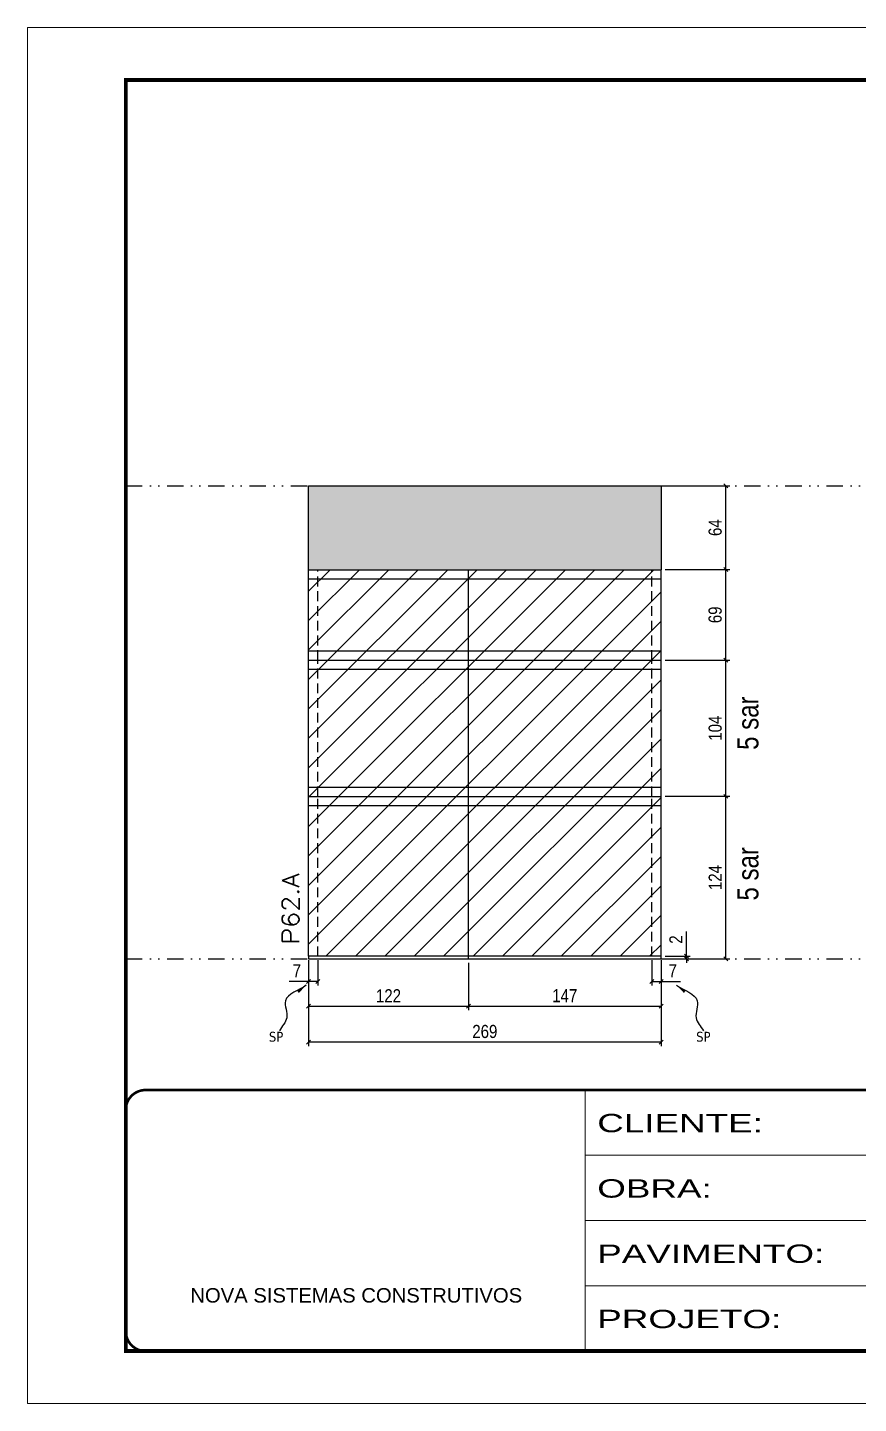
# Model space of a CAD drawing. Extents: x 14400 to 27878, y -21631 to 6985.
# Drawn here: x 19168 to 19803, y -5551 to -4501 of the extents above; entities that cross this region are included whole.
import ezdxf

# ---------------------------------------------------------------- set-up
doc = ezdxf.new("R2010")
doc.units = 0
for name, pattern in [('CONTINUO', [0]), ('DASHED', [0.75, 0.5, -0.25]), ('DIVIDE2', [0.625, 0.25, -0.125, 0, -0.125, 0, -0.125]), ('HIDDEN', [0.375, 0.25, -0.125])]:
    doc.linetypes.add(name, pattern=pattern)
for name, color, linetype in [('COTA', 241, 'Continuous'), ('NOMENCLATURA', 7, 'Continuous'), ('Nível', 160, 'Continuous'), ('Painéis', 200, 'Continuous'), ('SARR_2.2x7', 40, 'Continuous'), ('Sarrafo de Pressão', 42, 'HIDDEN'), ('texto', 7, 'Continuous')]:
    doc.layers.add(name, color=color, linetype=linetype)
for name, color, linetype, lineweight in [('Folhas', 255, 'Continuous', 9), ('Hachura', 251, 'Continuous', 9), ('SARRAFO DE PRESSAO', 251, 'DASHED', 9), ('Texto Seção', 7, 'Continuous', 15)]:
    doc.layers.add(name, color=color, linetype=linetype, lineweight=lineweight)
doc.styles.add('ARIAL', font='arial.ttf')
doc.styles.add('ARIAL_NARROW', font='ARIALN.TTF', dxfattribs={"height": 0.2})
doc.styles.add('COTA TECNICA', font='techl___.ttf', dxfattribs={"height": 10})
doc.styles.add('COTA TECNICA-50', font='techl___.ttf', dxfattribs={"height": 10})
doc.styles.add('REGUA-120', font='ROMANS.shx', dxfattribs={"height": 15})
doc.styles.get("Standard").update_dxf_attribs({"font": 'arial.ttf'})
doc.styles.add('Tecnologia', font='')
doc.styles.get('Tecnologia').set_extended_font_data('Forgotten Futurist')
doc.dimstyles.new('COTA PAINEL-50', dxfattribs={"dimtxt": 10, "dimasz": 3, "dimexe": 3, "dimexo": 3, "dimgap": 3, "dimtad": 1, "dimdec": 1, "dimzin": 12, "dimdsep": 46, "dimtxsty": 'COTA TECNICA-50', "dimblk1": 'OBLIQUE', "dimblk2": 'OBLIQUE', "dimsah": 1, "dimcen": 0.9, "dimclrd": 4, "dimclre": 4, "dimclrt": 240, "dimadec": 1, "dimazin": 3, "dimtfac": 1, "dimtdec": 1, "dimtmove": 0, "dimatfit": 3, "dimfxl": 1, "dimtolj": 1, "dimtzin": 12, "dimarcsym": 0})
doc.dimstyles.new('PAINEL', dxfattribs={"dimtxt": 10, "dimasz": 3, "dimexe": 3, "dimexo": 3, "dimgap": 3, "dimtad": 1, "dimdec": 1, "dimzin": 12, "dimdsep": 46, "dimtxsty": 'COTA TECNICA', "dimblk1": 'OBLIQUE', "dimblk2": 'OBLIQUE', "dimsah": 1, "dimcen": 0.9, "dimclrd": 4, "dimclre": 4, "dimclrt": 240, "dimadec": 1, "dimazin": 3, "dimtfac": 1, "dimtdec": 1, "dimtmove": 0, "dimatfit": 3, "dimfxl": 1, "dimtolj": 1, "dimtzin": 12, "dimarcsym": 0})
doc.dimstyles.get("Standard").update_dxf_attribs({"dimtxt": 0.18, "dimasz": 0.18, "dimexe": 0.18, "dimexo": 0.0625, "dimgap": 0.09, "dimtad": 0, "dimtih": 1, "dimtoh": 1, "dimdec": 4, "dimzin": 0, "dimdsep": 46, "dimtxsty": 'Standard', "dimcen": 0.09, "dimadec": 0, "dimazin": 0, "dimtfac": 1, "dimtdec": 4, "dimtofl": 0, "dimtmove": 0, "dimatfit": 3, "dimfxl": 1, "dimtolj": 1, "dimtzin": 0, "dimarcsym": 0})

# ---------------------------------------------------------------- blocks, each defined once
blk = doc.blocks.new('9999999999')
at = {"color": 30, "linetype": 'CONTINUO'}
for p, q in [((98564.6, 34230.2), (98564.6, 34429.4)), ((98564.6, 34379.6), (99584, 34379.6)), ((98564.6, 34329.8), (99488, 34329.8)), ((98564.6, 34280), (99488, 34280))]:
    blk.add_line(p, q, dxfattribs=at)
at = {"color": 30, "linetype": 'CONTINUO', "const_width": 2}
blk.add_lwpolyline([(99584, 34230.2), (99584, 34414.4, 0.414214), (99569, 34429.4), (98229, 34429.4, 0.414214), (98214, 34414.4), (98214, 34245.2, 0.414214), (98229, 34230.2), (99584, 34230.2)], format="xyb", dxfattribs=at)
at = {"layer": 'Folhas'}
blk.add_lwpolyline([(98139, 34190.2), (99624, 34190.2), (99624, 35240.2), (98139, 35240.2)], close=True, dxfattribs=at)
at = {"layer": 'Folhas', "color": 30, "const_width": 3}
blk.add_lwpolyline([(98214, 34230.2), (99584, 34230.2), (99584, 35200.2), (98214, 35200.2)], close=True, dxfattribs=at)
at = {"color": 7, "linetype": 'Continuous', "ltscale": 5, "style": 'ARIAL'}
blk.add_text('NOVA SISTEMAS CONSTRUTIVOS', height=11.059, dxfattribs=at).set_placement((98263.2, 34267.2))
at = {"layer": 'Folhas', "color": 7, "style": 'Tecnologia', "width": 1.5}
for s, p in [('CLIENTE:', (98573.7, 34397.2)), ('OBRA:', (98573.7, 34347.3)), ('PAVIMENTO:', (98573.7, 34297.5)), ('PROJETO:', (98573.7, 34247.7))]:
    blk.add_text(s, height=14, dxfattribs=at).set_placement(p)
blk = doc.blocks.new('_Oblique')
at = {"color": 0, "linetype": 'ByBlock', "lineweight": -2}
blk.add_line((-0.5, -0.5), (0.5, 0.5), dxfattribs=at)
blk = doc.blocks.new('*D3712')
at = {"layer": 'COTA', "color": 4, "lineweight": -2, "transparency": 16777216}
for p, q in [((19382.9, -5212.7), (19382.9, -5278.4)), ((19651.9, -5212.7), (19651.9, -5278.4)), ((19651.9, -5275.4), (19382.9, -5275.4))]:
    blk.add_line(p, q, dxfattribs=at)
at = {"layer": 'Defpoints', "color": 0, "transparency": 16777216}
for p in [(19382.9, -5209.7), (19651.9, -5209.7), (19382.9, -5275.4)]:
    blk.add_point(p, dxfattribs=at)
at = {"layer": 'COTA', "color": 4, "lineweight": -2, "transparency": 16777216, "xscale": 3, "yscale": 3, "zscale": 3, "rotation": 180}
blk.add_blockref('_Oblique', (19382.9, -5275.4), dxfattribs=at)
at = {"layer": 'COTA', "color": 4, "lineweight": -2, "transparency": 16777216, "xscale": 3, "yscale": 3, "zscale": 3}
blk.add_blockref('_Oblique', (19651.9, -5275.4), dxfattribs=at)
at = {"layer": 'COTA', "color": 240, "transparency": 16777216, "insert": (19517.4, -5267.2), "char_height": 10, "attachment_point": 5, "style": 'COTA TECNICA'}
blk.add_mtext('\\A1;269', dxfattribs=at)
blk = doc.blocks.new('*D3713')
at = {"layer": 'COTA', "color": 4, "lineweight": -2, "transparency": 16777216}
for p, q in [((19644.9, -5212.7), (19644.9, -5232)), ((19651.9, -5214.7), (19651.9, -5232)), ((19644.9, -5229), (19651.9, -5229)), ((19651.9, -5229), (19666.6, -5229))]:
    blk.add_line(p, q, dxfattribs=at)
at = {"layer": 'Defpoints', "color": 0, "transparency": 16777216}
for p in [(19644.9, -5209.7), (19651.9, -5211.7), (19651.9, -5229)]:
    blk.add_point(p, dxfattribs=at)
at = {"layer": 'COTA', "color": 4, "lineweight": -2, "transparency": 16777216, "xscale": 3, "yscale": 3, "zscale": 3, "rotation": 180}
blk.add_blockref('_Oblique', (19644.9, -5229), dxfattribs=at)
at = {"layer": 'COTA', "color": 4, "lineweight": -2, "transparency": 16777216, "xscale": 3, "yscale": 3, "zscale": 3}
blk.add_blockref('_Oblique', (19651.9, -5229), dxfattribs=at)
at = {"layer": 'COTA', "color": 240, "transparency": 16777216, "insert": (19660.8, -5220.9), "char_height": 10, "attachment_point": 5, "style": 'COTA TECNICA-50'}
blk.add_mtext('\\A1;7', dxfattribs=at)
blk = doc.blocks.new('*D3714')
at = {"layer": 'COTA', "color": 4, "lineweight": -2, "transparency": 16777216}
for p, q in [((19382.9, -5214.7), (19382.9, -5232)), ((19389.9, -5212.7), (19389.9, -5232)), ((19382.9, -5229), (19368.2, -5229)), ((19389.9, -5229), (19382.9, -5229))]:
    blk.add_line(p, q, dxfattribs=at)
at = {"layer": 'Defpoints', "color": 0, "transparency": 16777216}
for p in [(19382.9, -5211.7), (19389.9, -5209.7), (19382.9, -5229)]:
    blk.add_point(p, dxfattribs=at)
at = {"layer": 'COTA', "color": 4, "lineweight": -2, "transparency": 16777216, "xscale": 3, "yscale": 3, "zscale": 3, "rotation": 180}
blk.add_blockref('_Oblique', (19382.9, -5229), dxfattribs=at)
at = {"layer": 'COTA', "color": 4, "lineweight": -2, "transparency": 16777216, "xscale": 3, "yscale": 3, "zscale": 3}
blk.add_blockref('_Oblique', (19389.9, -5229), dxfattribs=at)
at = {"layer": 'COTA', "color": 240, "transparency": 16777216, "insert": (19374, -5220.9), "char_height": 10, "attachment_point": 5, "style": 'COTA TECNICA-50'}
blk.add_mtext('\\A1;7', dxfattribs=at)
blk = doc.blocks.new('*D3715')
at = {"layer": 'COTA', "color": 4, "lineweight": -2, "transparency": 16777216}
for p, q in [((19671.2, -5209.7), (19671.2, -5190.9)), ((19654.9, -5209.7), (19674.2, -5209.7)), ((19654.9, -5211.7), (19674.2, -5211.7)), ((19671.2, -5211.7), (19671.2, -5209.7)), ((19671.2, -5211.7), (19671.2, -5214.7))]:
    blk.add_line(p, q, dxfattribs=at)
at = {"layer": 'Defpoints', "color": 0, "transparency": 16777216}
for p in [(19651.9, -5209.7), (19651.9, -5211.7), (19671.2, -5211.7)]:
    blk.add_point(p, dxfattribs=at)
at = {"layer": 'COTA', "color": 4, "lineweight": -2, "transparency": 16777216, "xscale": 3, "yscale": 3, "zscale": 3}
for p, rotation in [((19671.2, -5209.7), 270), ((19671.2, -5211.7), 90)]:
    blk.add_blockref('_Oblique', p, dxfattribs=dict(at, rotation=rotation))
at = {"layer": 'COTA', "color": 240, "transparency": 16777216, "insert": (19663.2, -5197), "char_height": 10, "attachment_point": 5, "rotation": 90, "style": 'COTA TECNICA-50'}
blk.add_mtext('\\A1;2', dxfattribs=at)
blk = doc.blocks.new('*D3716')
at = {"layer": 'COTA', "color": 4, "linetype": 'ByBlock', "lineweight": -2, "transparency": 16777216}
for p, q in [((19654.9, -5087.7), (19704.3, -5087.7)), ((19701.3, -5211.7), (19701.3, -5087.7)), ((19654.9, -5211.7), (19704.3, -5211.7))]:
    blk.add_line(p, q, dxfattribs=at)
at = {"layer": 'Defpoints', "color": 0, "linetype": 'ByBlock', "transparency": 16777216}
for p in [(19651.9, -5087.7), (19701.3, -5087.7), (19651.9, -5211.7)]:
    blk.add_point(p, dxfattribs=at)
at = {"layer": 'COTA', "color": 4, "linetype": 'ByBlock', "lineweight": -2, "transparency": 16777216, "xscale": 3, "yscale": 3, "zscale": 3}
for p, rotation in [((19701.3, -5087.7), 90), ((19701.3, -5211.7), 270)]:
    blk.add_blockref('_Oblique', p, dxfattribs=dict(at, rotation=rotation))
at = {"layer": 'COTA', "color": 240, "linetype": 'ByBlock', "transparency": 16777216, "insert": (19693.2, -5149.7), "char_height": 10, "attachment_point": 5, "rotation": 90, "style": 'COTA TECNICA'}
blk.add_mtext('\\A1;124', dxfattribs=at)
blk = doc.blocks.new('*D3717')
at = {"layer": 'COTA', "color": 4, "lineweight": -2, "transparency": 16777216}
for p, q in [((19504.9, -5214.7), (19504.9, -5250.9)), ((19651.9, -5214.7), (19651.9, -5250.9)), ((19504.9, -5247.9), (19651.9, -5247.9))]:
    blk.add_line(p, q, dxfattribs=at)
at = {"layer": 'Defpoints', "color": 0, "transparency": 16777216}
for p in [(19504.9, -5211.7), (19651.9, -5211.7), (19651.9, -5247.9)]:
    blk.add_point(p, dxfattribs=at)
at = {"layer": 'COTA', "color": 4, "lineweight": -2, "transparency": 16777216, "xscale": 3, "yscale": 3, "zscale": 3, "rotation": 180}
blk.add_blockref('_Oblique', (19504.9, -5247.9), dxfattribs=at)
at = {"layer": 'COTA', "color": 4, "lineweight": -2, "transparency": 16777216, "xscale": 3, "yscale": 3, "zscale": 3}
blk.add_blockref('_Oblique', (19651.9, -5247.9), dxfattribs=at)
at = {"layer": 'COTA', "color": 240, "transparency": 16777216, "insert": (19578.4, -5239.8), "char_height": 10, "attachment_point": 5, "style": 'COTA TECNICA'}
blk.add_mtext('\\A1;147', dxfattribs=at)
blk = doc.blocks.new('*D3718')
at = {"layer": 'COTA', "color": 4, "lineweight": -2, "transparency": 16777216}
for p, q in [((19382.9, -5214.7), (19382.9, -5250.9)), ((19504.9, -5214.7), (19504.9, -5250.9)), ((19382.9, -5247.9), (19504.9, -5247.9))]:
    blk.add_line(p, q, dxfattribs=at)
at = {"layer": 'Defpoints', "color": 0, "transparency": 16777216}
for p in [(19382.9, -5211.7), (19504.9, -5211.7), (19504.9, -5247.9)]:
    blk.add_point(p, dxfattribs=at)
at = {"layer": 'COTA', "color": 4, "lineweight": -2, "transparency": 16777216, "xscale": 3, "yscale": 3, "zscale": 3, "rotation": 180}
blk.add_blockref('_Oblique', (19382.9, -5247.9), dxfattribs=at)
at = {"layer": 'COTA', "color": 4, "lineweight": -2, "transparency": 16777216, "xscale": 3, "yscale": 3, "zscale": 3}
blk.add_blockref('_Oblique', (19504.9, -5247.9), dxfattribs=at)
at = {"layer": 'COTA', "color": 240, "transparency": 16777216, "insert": (19443.9, -5239.9), "char_height": 10, "attachment_point": 5, "style": 'COTA TECNICA'}
blk.add_mtext('\\A1;122', dxfattribs=at)
blk = doc.blocks.new('*D3729')
at = {"layer": 'COTA', "color": 4, "lineweight": -2, "transparency": 16777216}
for p, q in [((19654.9, -4983.7), (19704.3, -4983.7)), ((19701.3, -5087.7), (19701.3, -4983.7)), ((19654.9, -5087.7), (19704.3, -5087.7))]:
    blk.add_line(p, q, dxfattribs=at)
at = {"layer": 'Defpoints', "color": 0, "transparency": 16777216}
for p in [(19651.9, -4983.7), (19701.3, -4983.7), (19651.9, -5087.7)]:
    blk.add_point(p, dxfattribs=at)
at = {"layer": 'COTA', "color": 4, "lineweight": -2, "transparency": 16777216, "xscale": 3, "yscale": 3, "zscale": 3}
for p, rotation in [((19701.3, -4983.7), 90), ((19701.3, -5087.7), 270)]:
    blk.add_blockref('_Oblique', p, dxfattribs=dict(at, rotation=rotation))
at = {"layer": 'COTA', "color": 240, "transparency": 16777216, "insert": (19693.2, -5035.7), "char_height": 10, "attachment_point": 5, "rotation": 90, "style": 'COTA TECNICA'}
blk.add_mtext('\\A1;104', dxfattribs=at)
blk = doc.blocks.new('*D3739')
at = {"layer": 'COTA', "color": 4, "lineweight": -2, "transparency": 16777216}
for p, q in [((19654.9, -4914.7), (19704.3, -4914.7)), ((19701.3, -4983.7), (19701.3, -4914.7)), ((19654.9, -4983.7), (19704.3, -4983.7))]:
    blk.add_line(p, q, dxfattribs=at)
at = {"layer": 'Defpoints', "color": 0, "transparency": 16777216}
for p in [(19651.9, -4914.7), (19701.3, -4914.7), (19651.9, -4983.7)]:
    blk.add_point(p, dxfattribs=at)
at = {"layer": 'COTA', "color": 4, "lineweight": -2, "transparency": 16777216, "xscale": 3, "yscale": 3, "zscale": 3}
for p, rotation in [((19701.3, -4914.7), 90), ((19701.3, -4983.7), 270)]:
    blk.add_blockref('_Oblique', p, dxfattribs=dict(at, rotation=rotation))
at = {"layer": 'COTA', "color": 240, "transparency": 16777216, "insert": (19693.2, -4949.2), "char_height": 10, "attachment_point": 5, "rotation": 90, "style": 'COTA TECNICA'}
blk.add_mtext('\\A1;69', dxfattribs=at)
blk = doc.blocks.new('*D3740')
at = {"layer": 'COTA', "color": 4, "lineweight": -2, "transparency": 16777216}
for p, q in [((19654.9, -4850.7), (19704.3, -4850.7)), ((19701.3, -4914.7), (19701.3, -4850.7)), ((19654.9, -4914.7), (19704.3, -4914.7))]:
    blk.add_line(p, q, dxfattribs=at)
at = {"layer": 'Defpoints', "color": 0, "transparency": 16777216}
for p in [(19651.9, -4850.7), (19701.3, -4850.7), (19651.9, -4914.7)]:
    blk.add_point(p, dxfattribs=at)
at = {"layer": 'COTA', "color": 4, "lineweight": -2, "transparency": 16777216, "xscale": 3, "yscale": 3, "zscale": 3}
for p, rotation in [((19701.3, -4850.7), 90), ((19701.3, -4914.7), 270)]:
    blk.add_blockref('_Oblique', p, dxfattribs=dict(at, rotation=rotation))
at = {"layer": 'COTA', "color": 240, "transparency": 16777216, "insert": (19693.2, -4882.7), "char_height": 10, "attachment_point": 5, "rotation": 90, "style": 'COTA TECNICA'}
blk.add_mtext('\\A1;64', dxfattribs=at)

msp = doc.modelspace()

# ---------------------------------------------------------------- hatches: boundary and pattern name
at = {"layer": 'COTA'}
h = msp.add_hatch(dxfattribs=at)
h.set_pattern_fill('AR-CONC', color=256, scale=0.03)
h.paths.add_polyline_path([(19651.91, -4850.74), (19382.91, -4850.74), (19382.91, -4914.74), (19651.91, -4914.74)])
at = {"layer": 'Hachura'}
h = msp.add_hatch(dxfattribs=at)
h.set_pattern_fill('ANSI31', color=256, scale=5)
h.paths.add_polyline_path([(19504.91, -4914.74), (19382.91, -4914.74), (19382.91, -4983.74), (19504.91, -4983.74)])
h.paths.add_polyline_path([(19651.91, -4914.74), (19504.91, -4914.74), (19504.91, -4983.74), (19651.91, -4983.74)])
h.paths.add_polyline_path([(19651.91, -4983.74), (19504.91, -4983.74), (19504.91, -5087.74), (19651.91, -5087.74)])
h.paths.add_polyline_path([(19504.91, -4983.74), (19382.91, -4983.74), (19382.91, -5087.74), (19504.91, -5087.74)])
h.paths.add_polyline_path([(19504.91, -5087.74), (19382.91, -5087.74), (19382.91, -5209.74), (19504.91, -5209.74)])
h.paths.add_polyline_path([(19651.91, -5087.74), (19504.91, -5087.74), (19504.91, -5209.74), (19651.91, -5209.74)])

# ---------------------------------------------------------------- linework, layer by layer
at = {"layer": 'COTA'}
for p, q in [((19382.91, -4914.74), (19382.91, -4850.74)), ((19382.91, -4850.74), (19651.91, -4850.74)), ((19651.91, -4850.74), (19651.91, -4914.74))]:
    msp.add_line(p, q, dxfattribs=at)
at = {"layer": 'Nível', "color": 4, "linetype": 'DIVIDE2', "ltscale": 50}
for p, q in [((19243.47, -4850.74), (20613.47, -4850.74)), ((19243.47, -5211.74), (20613.47, -5211.74))]:
    msp.add_line(p, q, dxfattribs=at)
at = {"layer": 'Painéis'}
for p, q in [((19382.91, -5209.74), (19382.91, -4914.74)), ((19382.91, -4914.74), (19651.91, -4914.74)), ((19504.91, -5211.74), (19504.91, -4914.74)), ((19651.91, -5209.74), (19651.91, -4914.74)), ((19382.91, -4983.74), (19651.91, -4983.74)), ((19382.91, -5087.74), (19651.91, -5087.74))]:
    msp.add_line(p, q, dxfattribs=at)
msp.add_lwpolyline([(19651.91, -5209.74), (19382.91, -5209.74), (19382.91, -5211.74), (19651.91, -5211.74)], close=True, dxfattribs=at)
at = {"layer": 'SARR_2.2x7'}
for p, q in [((19382.91, -4921.74), (19651.91, -4921.74)), ((19382.91, -4976.74), (19651.91, -4976.74)), ((19382.91, -4990.74), (19651.91, -4990.74)), ((19382.91, -5080.74), (19651.91, -5080.74)), ((19382.91, -5094.74), (19651.91, -5094.74))]:
    msp.add_line(p, q, dxfattribs=at)
at = {"layer": 'Sarrafo de Pressão', "ltscale": 30}
for p, q in [((19389.91, -4983.74), (19389.91, -4914.74)), ((19644.91, -4983.74), (19644.91, -4914.74)), ((19389.91, -5087.74), (19389.91, -4983.74)), ((19644.91, -5087.74), (19644.91, -4983.74)), ((19389.91, -5209.74), (19389.91, -5087.74)), ((19644.91, -5209.74), (19644.91, -5087.74))]:
    msp.add_line(p, q, dxfattribs=at)

# ---------------------------------------------------------------- block references
at = {"layer": 'SARRAFO DE PRESSAO', "color": 6, "linetype": 'ByBlock'}
msp.add_blockref('9999999999', (-78970.51, -39741.23), dxfattribs=at)

# ---------------------------------------------------------------- texts
at = {"layer": 'NOMENCLATURA', "style": 'ARIAL_NARROW'}
for p in [(19726.16, -5052.25), (19726.16, -5167.22)]:
    msp.add_text('5 sar', height=16, rotation=90, dxfattribs=at).set_placement(p)
at = {"layer": 'texto', "color": 0, "char_height": 7.5, "attachment_point": 5}
for insert in [(19358.14, -5271.23), (19684.16, -5271.23)]:
    msp.add_mtext('{\\fTahoma|b0|i0|c0|p34;\\C4;SP}', dxfattribs=dict(at, insert=insert))
at = {"layer": 'Texto Seção', "style": 'REGUA-120', "width": 1.1}
msp.add_text('P62.A', height=13, rotation=90, dxfattribs=at).set_placement((19375.67, -5200.98))

# ---------------------------------------------------------------- dimensions: what is measured, and where the dimension line sits
at = {"layer": 'COTA'}
for base, p1, p2, angle, dimstyle, picture, middle in [((19701.28, -4850.74), (19651.91, -4914.74), (19651.91, -4850.74), 90, 'PAINEL', '*D3740', (19693.18, -4882.74)), ((19701.28, -4914.74), (19651.91, -4983.74), (19651.91, -4914.74), 90, 'PAINEL', '*D3739', (19693.15, -4949.24)), ((19701.28, -4983.74), (19651.91, -5087.74), (19651.91, -4983.74), 90, 'PAINEL', '*D3729', (19693.18, -5035.74)), ((19382.91, -5228.98), (19389.91, -5209.74), (19382.91, -5211.74), 180, 'COTA PAINEL-50', '*D3714', (19374.05, -5220.91))]:
    dim = msp.add_linear_dim(base=base, p1=p1, p2=p2, angle=angle, dimstyle=dimstyle, dxfattribs=at)
    dim.commit()
    dim.dimension.update_dxf_attribs({"geometry": picture, "text_midpoint": middle})
at = {"layer": 'COTA', "linetype": 'ByBlock'}
dim = msp.add_aligned_dim(p1=(19651.91, -5211.74), p2=(19651.91, -5087.74), distance=-49.37, dimstyle='PAINEL', dxfattribs=at)
dim.commit()
dim.dimension.update_dxf_attribs({"geometry": '*D3716', "text_midpoint": (19693.21, -5149.74)})
at = {"layer": 'COTA'}
dim = msp.add_linear_dim(base=(19671.17, -5211.74), p1=(19651.91, -5209.74), p2=(19651.91, -5211.74), angle=90, dimstyle='COTA PAINEL-50', dxfattribs=at)
dim.commit()
dim.dimension.update_dxf_attribs({"geometry": '*D3715', "text_midpoint": (19671.17, -5196.99), "dimtype": 160})
dim = msp.add_linear_dim(base=(19382.91, -5275.36), p1=(19651.91, -5209.74), p2=(19382.91, -5209.74), angle=180, dimstyle='PAINEL', override={"dimarcsym": 2}, dxfattribs=at)
dim.commit()
dim.dimension.update_dxf_attribs({"geometry": '*D3712', "text_midpoint": (19517.41, -5267.23)})
for base, p1, p2, dimstyle, picture, middle in [((19504.91, -5247.92), (19382.91, -5211.74), (19504.91, -5211.74), 'PAINEL', '*D3718', (19443.91, -5239.86)), ((19651.91, -5228.98), (19644.91, -5209.74), (19651.91, -5211.74), 'COTA PAINEL-50', '*D3713', (19660.78, -5220.91))]:
    dim = msp.add_linear_dim(base=base, p1=p1, p2=p2, dimstyle=dimstyle, dxfattribs=at)
    dim.commit()
    dim.dimension.update_dxf_attribs({"geometry": picture, "text_midpoint": middle})
dim = msp.add_linear_dim(base=(19651.91, -5247.92), p1=(19504.91, -5211.74), p2=(19651.91, -5211.74), dimstyle='PAINEL', override={"dimtmove": 1}, dxfattribs=at)
dim.commit()
dim.dimension.update_dxf_attribs({"geometry": '*D3717', "text_midpoint": (19578.41, -5239.85)})

# ---------------------------------------------------------------- leaders
at = {"layer": 'COTA', "path_type": 1}
for points in [[(19381.09, -5231.92), (19365.3, -5243.76), (19366.23, -5256.76), (19360.67, -5266.54)], [(19663.74, -5231.92), (19679.53, -5243.76), (19678.6, -5256.76), (19684.16, -5266.54)]]:
    msp.add_leader(points, dimstyle='Standard', override={"dimasz": 8}, dxfattribs=at)

doc.saveas('drawing.dxf')
